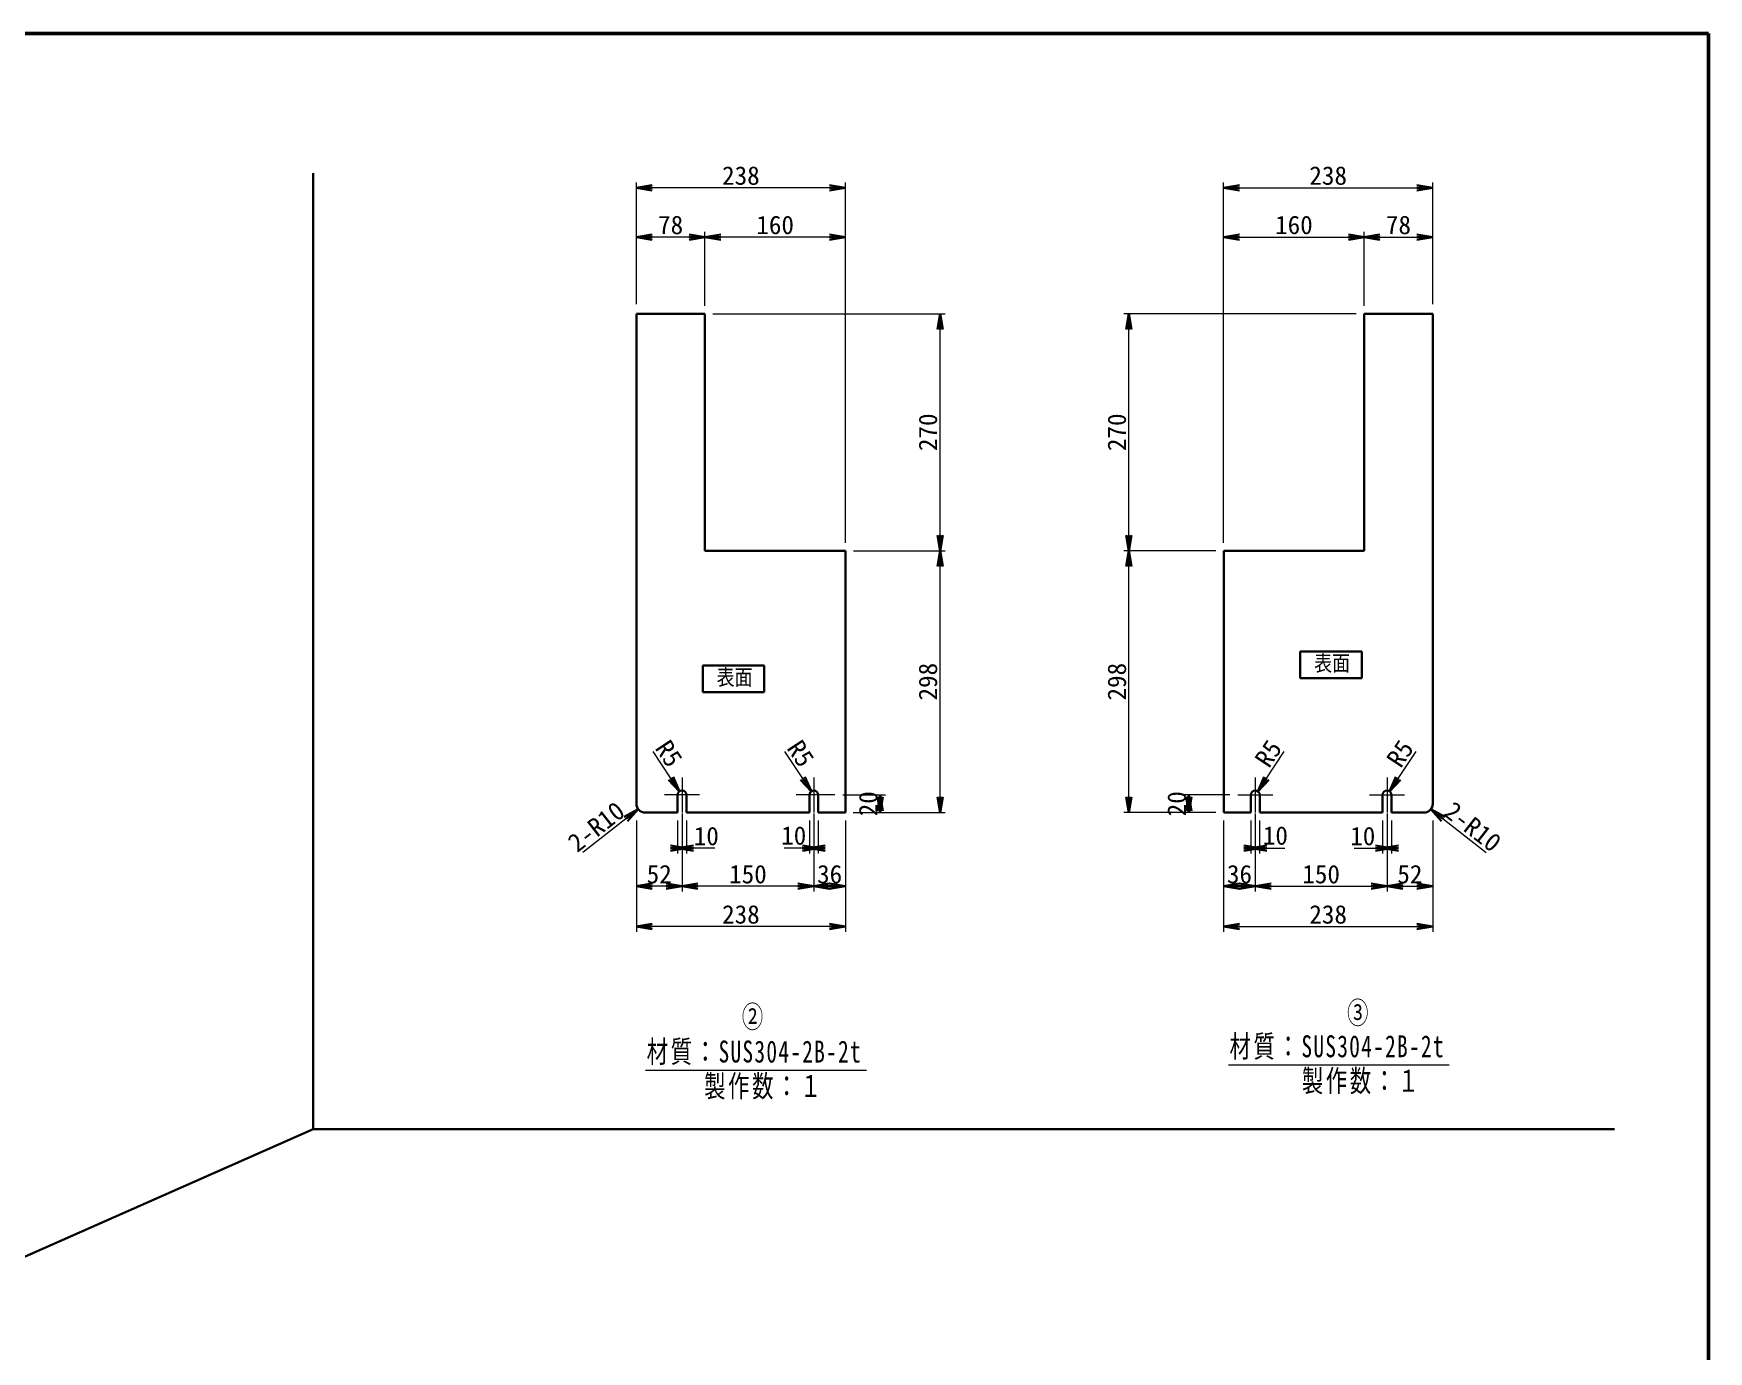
# Model space of a CAD drawing. Header units: millimetres. Extents: x 131 to 3474, y 91 to 2401.
# Drawn here: x 1567 to 3474, y 900 to 2401 of the extents above; entities that cross this region are included whole.
import ezdxf

# ---------------------------------------------------------------- set-up
doc = ezdxf.new("R2010")
doc.units = ezdxf.units.MM
doc.header["$LTSCALE"] = 1.5
doc.linetypes.add('DASHDOT', pattern=[50.5, 30, -9, 2.5, -9])
for name, color, linetype, lineweight in [('1', 7, 'Continuous', 9), ('15', 5, 'Continuous', 9), ('20', 250, 'Continuous', 30), ('4', 5, 'Continuous', 9), ('7', 4, 'Continuous', 50)]:
    doc.layers.add(name, color=color, linetype=linetype, lineweight=lineweight)
doc.styles.get("Standard").update_dxf_attribs({"font": 'txt', "bigfont": 'bigfont'})
doc.styles.add('ＭＳ ゴシック', font='')
doc.styles.get('ＭＳ ゴシック').set_extended_font_data('ＭＳ ゴシック')
doc.dimstyles.get("Standard").update_dxf_attribs({"dimtxt": 0.18, "dimasz": 0.18, "dimexe": 0.18, "dimexo": 0.0625, "dimgap": 0.09, "dimtad": 0, "dimtih": 1, "dimtoh": 1, "dimdec": 4, "dimzin": 0, "dimdsep": 46, "dimtxsty": 'Standard', "dimcen": 0.09, "dimadec": 0, "dimazin": 0, "dimtfac": 1, "dimtdec": 4, "dimtofl": 0, "dimtmove": 0, "dimatfit": 3, "dimfxl": 1, "dimtolj": 1, "dimtzin": 0, "dimarcsym": 0})

# ---------------------------------------------------------------- blocks, each defined once
blk = doc.blocks.new('G1')
at = {"layer": '4', "color": 7, "linetype": 'DASHDOT', "lineweight": 9}
for p, q in [((2958, 1553.5), (2958, 1513.5)), ((2938, 1533.5), (2978, 1533.5))]:
    blk.add_line(p, q, dxfattribs=at)
blk = doc.blocks.new('G2')
at = {"layer": '4', "color": 7, "linetype": 'DASHDOT', "lineweight": 9}
for p, q in [((3108, 1553.5), (3108, 1513.5)), ((3088, 1533.5), (3128, 1533.5))]:
    blk.add_line(p, q, dxfattribs=at)
blk = doc.blocks.new('_OPEN')
at = {"color": 0}
for q in [(-1, 0.17), (-1, -0.17), (-1, 0)]:
    blk.add_line((0, 0), q, dxfattribs=at)
blk = doc.blocks.new('Dim24')
at = {"layer": '20', "color": 7, "linetype": 'Continuous', "lineweight": 9}
blk.add_line((3157.9, 1517.3), (3220.9, 1468.1), dxfattribs=at)
at = {"layer": '20', "color": 7, "linetype": 'Continuous', "lineweight": 9, "xscale": 18, "yscale": 18, "zscale": 18, "rotation": 141.9781237334262}
blk.add_blockref('_OPEN', (3157.9, 1517.3), dxfattribs=at)
at = {"layer": '20', "color": 7, "linetype": 'Continuous', "lineweight": 9, "insert": (3199.1, 1488.9), "char_height": 21, "width": 505, "attachment_point": 8, "rotation": 321.9781, "style": 'ＭＳ ゴシック'}
blk.add_mtext('2-R10', dxfattribs=at)
blk = doc.blocks.new('Dim25')
at = {"layer": '20', "color": 7, "linetype": 'Continuous', "lineweight": 9}
for p, q in [((2953, 1504.5), (2953, 1466.9)), ((2963, 1504.5), (2963, 1466.9)), ((2953, 1472.9), (2991.8, 1472.9))]:
    blk.add_line(p, q, dxfattribs=at)
at = {"layer": '20', "color": 7, "linetype": 'Continuous', "lineweight": 9, "xscale": 18, "yscale": 18, "zscale": 18}
for p, rotation in [((2963, 1472.9), 359.9999999999997), ((2953, 1472.9), 179.9999999999998)]:
    blk.add_blockref('_OPEN', p, dxfattribs=dict(at, rotation=rotation))
at = {"layer": '20', "color": 7, "linetype": 'Continuous', "lineweight": 9, "insert": (2966.6, 1476.5), "char_height": 21, "width": 155, "attachment_point": 7, "style": 'ＭＳ ゴシック'}
blk.add_mtext('10', dxfattribs=at)
blk = doc.blocks.new('Dim26')
at = {"layer": '20', "color": 7, "linetype": 'Continuous', "lineweight": 9}
for p, q in [((3103, 1504.5), (3103, 1466.9)), ((3113, 1504.5), (3113, 1466.9)), ((3070.7, 1472.9), (3113, 1472.9))]:
    blk.add_line(p, q, dxfattribs=at)
at = {"layer": '20', "color": 7, "linetype": 'Continuous', "lineweight": 9, "xscale": 18, "yscale": 18, "zscale": 18}
for p, rotation in [((3113, 1472.9), 359.9999999999997), ((3103, 1472.9), 179.9999999999998)]:
    blk.add_blockref('_OPEN', p, dxfattribs=dict(at, rotation=rotation))
at = {"layer": '20', "color": 7, "linetype": 'Continuous', "lineweight": 9, "insert": (3094.7, 1475.9), "char_height": 21, "width": 155, "attachment_point": 9, "style": 'ＭＳ ゴシック'}
blk.add_mtext('10', dxfattribs=at)
blk = doc.blocks.new('Dim27')
at = {"layer": '20', "color": 7, "linetype": 'Continuous', "lineweight": 9}
blk.add_line((3110.8, 1537.6), (3141, 1583.1), dxfattribs=at)
at = {"layer": '20', "color": 7, "linetype": 'Continuous', "lineweight": 9, "xscale": 18, "yscale": 18, "zscale": 18, "rotation": 236.4136816615588}
blk.add_blockref('_OPEN', (3110.8, 1537.6), dxfattribs=at)
at = {"layer": '20', "color": 7, "linetype": 'Continuous', "lineweight": 9, "insert": (3131.8, 1574.7), "char_height": 21, "width": 170, "attachment_point": 8, "rotation": 56.4137, "style": 'ＭＳ ゴシック'}
blk.add_mtext('R5', dxfattribs=at)
blk = doc.blocks.new('Dim28')
at = {"layer": '20', "color": 7, "linetype": 'Continuous', "lineweight": 9}
blk.add_line((2960.8, 1537.6), (2991, 1583.1), dxfattribs=at)
at = {"layer": '20', "color": 7, "linetype": 'Continuous', "lineweight": 9, "xscale": 18, "yscale": 18, "zscale": 18, "rotation": 236.4136816615588}
blk.add_blockref('_OPEN', (2960.8, 1537.6), dxfattribs=at)
at = {"layer": '20', "color": 7, "linetype": 'Continuous', "lineweight": 9, "insert": (2981.8, 1574.7), "char_height": 21, "width": 170, "attachment_point": 8, "rotation": 56.4137, "style": 'ＭＳ ゴシック'}
blk.add_mtext('R5', dxfattribs=at)
blk = doc.blocks.new('G3')
at = {"layer": '4', "color": 7, "linetype": 'DASHDOT', "lineweight": 9}
for p, q in [((2305.4, 1553.5), (2305.4, 1513.5)), ((2325.4, 1533.5), (2285.4, 1533.5))]:
    blk.add_line(p, q, dxfattribs=at)
blk = doc.blocks.new('Dim29')
at = {"layer": '20', "color": 7, "linetype": 'Continuous', "lineweight": 9}
blk.add_line((2255.5, 1517.3), (2192.5, 1468.1), dxfattribs=at)
at = {"layer": '20', "color": 7, "linetype": 'Continuous', "lineweight": 9, "xscale": 18, "yscale": 18, "zscale": 18, "rotation": 38.02187626657339}
blk.add_blockref('_OPEN', (2255.5, 1517.3), dxfattribs=at)
at = {"layer": '20', "color": 7, "linetype": 'Continuous', "lineweight": 9, "insert": (2214.3, 1488.9), "char_height": 21, "width": 505, "attachment_point": 8, "rotation": 38.0219, "style": 'ＭＳ ゴシック'}
blk.add_mtext('2-R10', dxfattribs=at)
blk = doc.blocks.new('Dim30')
at = {"layer": '20', "color": 7, "linetype": 'Continuous', "lineweight": 9}
for p, q in [((2450.4, 1504.5), (2450.4, 1466.9)), ((2460.4, 1504.5), (2460.4, 1466.9)), ((2460.4, 1472.9), (2421.6, 1472.9))]:
    blk.add_line(p, q, dxfattribs=at)
at = {"layer": '20', "color": 7, "linetype": 'Continuous', "lineweight": 9, "xscale": 18, "yscale": 18, "zscale": 18}
for p, rotation in [((2460.4, 1472.9), 359.9999999999998), ((2450.4, 1472.9), 180)]:
    blk.add_blockref('_OPEN', p, dxfattribs=dict(at, rotation=rotation))
at = {"layer": '20', "color": 7, "linetype": 'Continuous', "lineweight": 9, "insert": (2446.8, 1476.5), "char_height": 21, "width": 155, "attachment_point": 9, "style": 'ＭＳ ゴシック'}
blk.add_mtext('10', dxfattribs=at)
blk = doc.blocks.new('Dim31')
at = {"layer": '20', "color": 7, "linetype": 'Continuous', "lineweight": 9}
for p, q in [((2300.4, 1504.5), (2300.4, 1466.9)), ((2310.4, 1504.5), (2310.4, 1466.9)), ((2342.7, 1472.9), (2300.4, 1472.9))]:
    blk.add_line(p, q, dxfattribs=at)
at = {"layer": '20', "color": 7, "linetype": 'Continuous', "lineweight": 9, "xscale": 18, "yscale": 18, "zscale": 18}
for p, rotation in [((2310.4, 1472.9), 359.9999999999998), ((2300.4, 1472.9), 180)]:
    blk.add_blockref('_OPEN', p, dxfattribs=dict(at, rotation=rotation))
at = {"layer": '20', "color": 7, "linetype": 'Continuous', "lineweight": 9, "insert": (2318.7, 1475.9), "char_height": 21, "width": 155, "attachment_point": 7, "style": 'ＭＳ ゴシック'}
blk.add_mtext('10', dxfattribs=at)
blk = doc.blocks.new('Dim32')
at = {"layer": '20', "color": 7, "linetype": 'Continuous', "lineweight": 9}
blk.add_line((2302.6, 1537.6), (2272.4, 1583.1), dxfattribs=at)
at = {"layer": '20', "color": 7, "linetype": 'Continuous', "lineweight": 9, "xscale": 18, "yscale": 18, "zscale": 18, "rotation": 303.5863183384408}
blk.add_blockref('_OPEN', (2302.6, 1537.6), dxfattribs=at)
at = {"layer": '20', "color": 7, "linetype": 'Continuous', "lineweight": 9, "insert": (2281.5, 1574.7), "char_height": 21, "width": 170, "attachment_point": 8, "rotation": 303.5863, "style": 'ＭＳ ゴシック'}
blk.add_mtext('R5', dxfattribs=at)
blk = doc.blocks.new('Dim33')
at = {"layer": '20', "color": 7, "linetype": 'Continuous', "lineweight": 9}
blk.add_line((2452.6, 1537.6), (2422.4, 1583.1), dxfattribs=at)
at = {"layer": '20', "color": 7, "linetype": 'Continuous', "lineweight": 9, "xscale": 18, "yscale": 18, "zscale": 18, "rotation": 303.5863183384408}
blk.add_blockref('_OPEN', (2452.6, 1537.6), dxfattribs=at)
at = {"layer": '20', "color": 7, "linetype": 'Continuous', "lineweight": 9, "insert": (2431.5, 1574.7), "char_height": 21, "width": 170, "attachment_point": 8, "rotation": 303.5863, "style": 'ＭＳ ゴシック'}
blk.add_mtext('R5', dxfattribs=at)
blk = doc.blocks.new('G4')
at = {"layer": '20', "color": 7, "linetype": 'Continuous', "lineweight": 30}
for p, q in [((2399, 1680.8), (2328.9, 1680.8)), ((2328.9, 1680.8), (2328.9, 1650.5)), ((2399, 1650.5), (2399, 1680.8)), ((2328.9, 1650.5), (2399, 1650.5))]:
    blk.add_line(p, q, dxfattribs=at)
blk = doc.blocks.new('G5')
at = {"layer": '20', "color": 7, "linetype": 'Continuous', "lineweight": 30}
for p, q in [((3079.3, 1696.9), (3009.2, 1696.9)), ((3009.2, 1696.9), (3009.2, 1666.6)), ((3079.3, 1666.6), (3079.3, 1696.9)), ((3009.2, 1666.6), (3079.3, 1666.6))]:
    blk.add_line(p, q, dxfattribs=at)
blk = doc.blocks.new('Dim40')
at = {"layer": '20', "color": 7, "linetype": 'Continuous', "lineweight": 9}
for p, q in [((2929, 1533.5), (2876.3, 1533.5)), ((2882.3, 1533.5), (2882.3, 1513.5)), ((2913.1, 1513.5), (2876.3, 1513.5))]:
    blk.add_line(p, q, dxfattribs=at)
at = {"layer": '20', "color": 7, "linetype": 'Continuous', "lineweight": 9, "xscale": 18, "yscale": 18, "zscale": 18}
for p, rotation in [((2882.3, 1533.5), 90.00000000000048), ((2882.3, 1513.5), 270.0000000000005)]:
    blk.add_blockref('_OPEN', p, dxfattribs=dict(at, rotation=rotation))
at = {"layer": '20', "color": 7, "linetype": 'Continuous', "lineweight": 9, "insert": (2879.3, 1523.5), "char_height": 21, "width": 170, "attachment_point": 8, "rotation": 90, "style": 'ＭＳ ゴシック'}
blk.add_mtext('20', dxfattribs=at)
blk = doc.blocks.new('Dim41')
at = {"layer": '20', "color": 7, "linetype": 'Continuous', "lineweight": 9}
for p, q in [((2922, 1504.5), (2922, 1377.7)), ((3160, 1504.5), (3160, 1377.7)), ((2922, 1383.7), (3160, 1383.7))]:
    blk.add_line(p, q, dxfattribs=at)
at = {"layer": '20', "color": 7, "linetype": 'Continuous', "lineweight": 9, "xscale": 18, "yscale": 18, "zscale": 18}
for p, rotation in [((2922, 1383.7), 179.9999999999998), ((3160, 1383.7), 359.9999999999997)]:
    blk.add_blockref('_OPEN', p, dxfattribs=dict(at, rotation=rotation))
at = {"layer": '20', "color": 7, "linetype": 'Continuous', "lineweight": 9, "insert": (3041, 1386.7), "char_height": 21, "width": 270, "attachment_point": 8, "style": 'ＭＳ ゴシック'}
blk.add_mtext('238', dxfattribs=at)
blk = doc.blocks.new('Dim42')
at = {"layer": '20', "color": 7, "linetype": 'Continuous', "lineweight": 9}
for p, q in [((2958, 1512.5), (2958, 1423.5)), ((2922, 1504.5), (2922, 1423.5)), ((2922, 1429.5), (2958, 1429.5))]:
    blk.add_line(p, q, dxfattribs=at)
at = {"layer": '20', "color": 7, "linetype": 'Continuous', "lineweight": 9, "xscale": 18, "yscale": 18, "zscale": 18}
for p, rotation in [((2922, 1429.5), 179.9999999999998), ((2958, 1429.5), 359.9999999999997)]:
    blk.add_blockref('_OPEN', p, dxfattribs=dict(at, rotation=rotation))
at = {"layer": '20', "color": 7, "linetype": 'Continuous', "lineweight": 9, "insert": (2940, 1432.5), "char_height": 21, "width": 170, "attachment_point": 8, "style": 'ＭＳ ゴシック'}
blk.add_mtext('36', dxfattribs=at)
blk = doc.blocks.new('Dim43')
at = {"layer": '20', "color": 7, "linetype": 'Continuous', "lineweight": 9}
for p, q in [((3108, 1512.5), (3108, 1423.5)), ((2958, 1429.5), (3108, 1429.5))]:
    blk.add_line(p, q, dxfattribs=at)
at = {"layer": '20', "color": 7, "linetype": 'Continuous', "lineweight": 9, "xscale": 18, "yscale": 18, "zscale": 18}
for p, rotation in [((2958, 1429.5), 179.9999999999995), ((3108, 1429.5), 359.9999999999997)]:
    blk.add_blockref('_OPEN', p, dxfattribs=dict(at, rotation=rotation))
at = {"layer": '20', "color": 7, "linetype": 'Continuous', "lineweight": 9, "insert": (3033, 1432.5), "char_height": 21, "width": 255, "attachment_point": 8, "style": 'ＭＳ ゴシック'}
blk.add_mtext('150', dxfattribs=at)
blk = doc.blocks.new('Dim44')
at = {"layer": '20', "color": 7, "linetype": 'Continuous', "lineweight": 9}
for p, q in [((3160, 1504.5), (3160, 1423.5)), ((3108, 1429.5), (3160, 1429.5))]:
    blk.add_line(p, q, dxfattribs=at)
at = {"layer": '20', "color": 7, "linetype": 'Continuous', "lineweight": 9, "xscale": 18, "yscale": 18, "zscale": 18}
for p, rotation in [((3108, 1429.5), 179.9999999999995), ((3160, 1429.5), 359.9999999999997)]:
    blk.add_blockref('_OPEN', p, dxfattribs=dict(at, rotation=rotation))
at = {"layer": '20', "color": 7, "linetype": 'Continuous', "lineweight": 9, "insert": (3134, 1432.5), "char_height": 21, "width": 170, "attachment_point": 8, "style": 'ＭＳ ゴシック'}
blk.add_mtext('52', dxfattribs=at)
blk = doc.blocks.new('G9')
at = {"layer": '4', "color": 7, "linetype": 'DASHDOT', "lineweight": 9}
for p, q in [((2455.4, 1553.5), (2455.4, 1513.5)), ((2479.4, 1533.5), (2435.4, 1533.5))]:
    blk.add_line(p, q, dxfattribs=at)
blk = doc.blocks.new('Dim45')
at = {"layer": '20', "color": 7, "linetype": 'Continuous', "lineweight": 9}
for p, q in [((2488.4, 1533.5), (2537.1, 1533.5)), ((2531.1, 1533.5), (2531.1, 1513.5)), ((2500.3, 1513.5), (2537.1, 1513.5))]:
    blk.add_line(p, q, dxfattribs=at)
at = {"layer": '20', "color": 7, "linetype": 'Continuous', "lineweight": 9, "xscale": 18, "yscale": 18, "zscale": 18}
for p, rotation in [((2531.1, 1533.5), 89.99999999999919), ((2531.1, 1513.5), 269.9999999999992)]:
    blk.add_blockref('_OPEN', p, dxfattribs=dict(at, rotation=rotation))
at = {"layer": '20', "color": 7, "linetype": 'Continuous', "lineweight": 9, "insert": (2528.1, 1523.5), "char_height": 21, "width": 170, "attachment_point": 8, "rotation": 90, "style": 'ＭＳ ゴシック'}
blk.add_mtext('20', dxfattribs=at)
blk = doc.blocks.new('Dim46')
at = {"layer": '20', "color": 7, "linetype": 'Continuous', "lineweight": 9}
for p, q in [((2253.4, 1504.5), (2253.4, 1377.7)), ((2491.4, 1504.5), (2491.4, 1377.7)), ((2491.4, 1383.7), (2253.4, 1383.7))]:
    blk.add_line(p, q, dxfattribs=at)
at = {"layer": '20', "color": 7, "linetype": 'Continuous', "lineweight": 9, "xscale": 18, "yscale": 18, "zscale": 18}
for p, rotation in [((2253.4, 1383.7), 180), ((2491.4, 1383.7), 359.9999999999998)]:
    blk.add_blockref('_OPEN', p, dxfattribs=dict(at, rotation=rotation))
at = {"layer": '20', "color": 7, "linetype": 'Continuous', "lineweight": 9, "insert": (2372.4, 1386.7), "char_height": 21, "width": 270, "attachment_point": 8, "style": 'ＭＳ ゴシック'}
blk.add_mtext('238', dxfattribs=at)
blk = doc.blocks.new('Dim47')
at = {"layer": '20', "color": 7, "linetype": 'Continuous', "lineweight": 9}
for p, q in [((2455.4, 1512.5), (2455.4, 1423.5)), ((2491.4, 1504.5), (2491.4, 1423.5)), ((2491.4, 1429.5), (2455.4, 1429.5))]:
    blk.add_line(p, q, dxfattribs=at)
at = {"layer": '20', "color": 7, "linetype": 'Continuous', "lineweight": 9, "xscale": 18, "yscale": 18, "zscale": 18}
for p, rotation in [((2455.4, 1429.5), 180), ((2491.4, 1429.5), 359.9999999999998)]:
    blk.add_blockref('_OPEN', p, dxfattribs=dict(at, rotation=rotation))
at = {"layer": '20', "color": 7, "linetype": 'Continuous', "lineweight": 9, "insert": (2473.4, 1432.5), "char_height": 21, "width": 170, "attachment_point": 8, "style": 'ＭＳ ゴシック'}
blk.add_mtext('36', dxfattribs=at)
blk = doc.blocks.new('Dim48')
at = {"layer": '20', "color": 7, "linetype": 'Continuous', "lineweight": 9}
for p, q in [((2305.4, 1512.5), (2305.4, 1423.5)), ((2455.4, 1429.5), (2305.4, 1429.5))]:
    blk.add_line(p, q, dxfattribs=at)
at = {"layer": '20', "color": 7, "linetype": 'Continuous', "lineweight": 9, "xscale": 18, "yscale": 18, "zscale": 18}
for p, rotation in [((2305.4, 1429.5), 180), ((2455.4, 1429.5), 359.9999999999998)]:
    blk.add_blockref('_OPEN', p, dxfattribs=dict(at, rotation=rotation))
at = {"layer": '20', "color": 7, "linetype": 'Continuous', "lineweight": 9, "insert": (2380.4, 1432.5), "char_height": 21, "width": 255, "attachment_point": 8, "style": 'ＭＳ ゴシック'}
blk.add_mtext('150', dxfattribs=at)
blk = doc.blocks.new('Dim49')
at = {"layer": '20', "color": 7, "linetype": 'Continuous', "lineweight": 9}
for p, q in [((2253.4, 1504.5), (2253.4, 1423.5)), ((2305.4, 1429.5), (2253.4, 1429.5))]:
    blk.add_line(p, q, dxfattribs=at)
at = {"layer": '20', "color": 7, "linetype": 'Continuous', "lineweight": 9, "xscale": 18, "yscale": 18, "zscale": 18}
for p, rotation in [((2253.4, 1429.5), 180), ((2305.4, 1429.5), 359.9999999999998)]:
    blk.add_blockref('_OPEN', p, dxfattribs=dict(at, rotation=rotation))
at = {"layer": '20', "color": 7, "linetype": 'Continuous', "lineweight": 9, "insert": (2279.4, 1432.5), "char_height": 21, "width": 170, "attachment_point": 8, "style": 'ＭＳ ゴシック'}
blk.add_mtext('52', dxfattribs=at)
blk = doc.blocks.new('Dim50')
at = {"layer": '20', "color": 7, "linetype": 'Continuous', "lineweight": 9}
for p, q in [((2913, 1811.5), (2808.2, 1811.5)), ((2814.2, 1513.5), (2814.2, 1811.5)), ((2913, 1513.5), (2808.2, 1513.5))]:
    blk.add_line(p, q, dxfattribs=at)
at = {"layer": '20', "color": 7, "linetype": 'Continuous', "lineweight": 9, "xscale": 18, "yscale": 18, "zscale": 18}
for p, rotation in [((2814.2, 1811.5), 89.99999999999959), ((2814.2, 1513.5), 269.9999999999998)]:
    blk.add_blockref('_OPEN', p, dxfattribs=dict(at, rotation=rotation))
at = {"layer": '20', "color": 7, "linetype": 'Continuous', "lineweight": 9, "insert": (2811.2, 1662.5), "char_height": 21, "width": 270, "attachment_point": 8, "rotation": 90, "style": 'ＭＳ ゴシック'}
blk.add_mtext('298', dxfattribs=at)
blk = doc.blocks.new('Dim51')
at = {"layer": '20', "color": 7, "linetype": 'Continuous', "lineweight": 9}
for p, q in [((3073, 2081.5), (2808.2, 2081.5)), ((2814.2, 1811.5), (2814.2, 2081.5))]:
    blk.add_line(p, q, dxfattribs=at)
at = {"layer": '20', "color": 7, "linetype": 'Continuous', "lineweight": 9, "xscale": 18, "yscale": 18, "zscale": 18}
for p, rotation in [((2814.2, 2081.5), 89.99999999999959), ((2814.2, 1811.5), 269.9999999999998)]:
    blk.add_blockref('_OPEN', p, dxfattribs=dict(at, rotation=rotation))
at = {"layer": '20', "color": 7, "linetype": 'Continuous', "lineweight": 9, "insert": (2811.2, 1946.5), "char_height": 21, "width": 270, "attachment_point": 8, "rotation": 90, "style": 'ＭＳ ゴシック'}
blk.add_mtext('270', dxfattribs=at)
blk = doc.blocks.new('Dim52')
at = {"layer": '20', "color": 7, "linetype": 'Continuous', "lineweight": 9}
for p, q in [((2922, 1820.5), (2922, 2174.8)), ((3082, 2090.5), (3082, 2174.8)), ((2922, 2168.8), (3082, 2168.8))]:
    blk.add_line(p, q, dxfattribs=at)
at = {"layer": '20', "color": 7, "linetype": 'Continuous', "lineweight": 9, "xscale": 18, "yscale": 18, "zscale": 18}
for p, rotation in [((2922, 2168.8), 179.9999999999998), ((3082, 2168.8), 359.9999999999997)]:
    blk.add_blockref('_OPEN', p, dxfattribs=dict(at, rotation=rotation))
at = {"layer": '20', "color": 7, "linetype": 'Continuous', "lineweight": 9, "insert": (3002, 2171.8), "char_height": 21, "width": 255, "attachment_point": 8, "style": 'ＭＳ ゴシック'}
blk.add_mtext('160', dxfattribs=at)
blk = doc.blocks.new('Dim53')
at = {"layer": '20', "color": 7, "linetype": 'Continuous', "lineweight": 9}
for p, q in [((3160, 2092.5), (3160, 2174.8)), ((3082, 2168.8), (3160, 2168.8))]:
    blk.add_line(p, q, dxfattribs=at)
at = {"layer": '20', "color": 7, "linetype": 'Continuous', "lineweight": 9, "xscale": 18, "yscale": 18, "zscale": 18}
for p, rotation in [((3082, 2168.8), 179.9999999999999), ((3160, 2168.8), 359.9999999999997)]:
    blk.add_blockref('_OPEN', p, dxfattribs=dict(at, rotation=rotation))
at = {"layer": '20', "color": 7, "linetype": 'Continuous', "lineweight": 9, "insert": (3121, 2171.8), "char_height": 21, "width": 170, "attachment_point": 8, "style": 'ＭＳ ゴシック'}
blk.add_mtext('78', dxfattribs=at)
blk = doc.blocks.new('Dim54')
at = {"layer": '20', "color": 7, "linetype": 'Continuous', "lineweight": 9}
for p, q in [((2922, 1820.5), (2922, 2231)), ((2922, 2225), (3160, 2225)), ((3160, 2092.5), (3160, 2231))]:
    blk.add_line(p, q, dxfattribs=at)
at = {"layer": '20', "color": 7, "linetype": 'Continuous', "lineweight": 9, "xscale": 18, "yscale": 18, "zscale": 18}
for p, rotation in [((2922, 2225), 179.9999999999998), ((3160, 2225), 359.9999999999997)]:
    blk.add_blockref('_OPEN', p, dxfattribs=dict(at, rotation=rotation))
at = {"layer": '20', "color": 7, "linetype": 'Continuous', "lineweight": 9, "insert": (3041, 2228), "char_height": 21, "width": 270, "attachment_point": 8, "style": 'ＭＳ ゴシック'}
blk.add_mtext('238', dxfattribs=at)
blk = doc.blocks.new('Dim55')
at = {"layer": '20', "color": 7, "linetype": 'Continuous', "lineweight": 9}
for p, q in [((2500.4, 1811.5), (2605.1, 1811.5)), ((2599.1, 1513.5), (2599.1, 1811.5)), ((2500.4, 1513.5), (2605.1, 1513.5))]:
    blk.add_line(p, q, dxfattribs=at)
at = {"layer": '20', "color": 7, "linetype": 'Continuous', "lineweight": 9, "xscale": 18, "yscale": 18, "zscale": 18}
for p, rotation in [((2599.1, 1811.5), 90.00000000000009), ((2599.1, 1513.5), 269.9999999999999)]:
    blk.add_blockref('_OPEN', p, dxfattribs=dict(at, rotation=rotation))
at = {"layer": '20', "color": 7, "linetype": 'Continuous', "lineweight": 9, "insert": (2596.1, 1662.5), "char_height": 21, "width": 270, "attachment_point": 8, "rotation": 90, "style": 'ＭＳ ゴシック'}
blk.add_mtext('298', dxfattribs=at)
blk = doc.blocks.new('Dim56')
at = {"layer": '20', "color": 7, "linetype": 'Continuous', "lineweight": 9}
for p, q in [((2340.4, 2081.5), (2605.1, 2081.5)), ((2599.1, 1811.5), (2599.1, 2081.5))]:
    blk.add_line(p, q, dxfattribs=at)
at = {"layer": '20', "color": 7, "linetype": 'Continuous', "lineweight": 9, "xscale": 18, "yscale": 18, "zscale": 18}
for p, rotation in [((2599.1, 2081.5), 90.00000000000009), ((2599.1, 1811.5), 269.9999999999999)]:
    blk.add_blockref('_OPEN', p, dxfattribs=dict(at, rotation=rotation))
at = {"layer": '20', "color": 7, "linetype": 'Continuous', "lineweight": 9, "insert": (2596.1, 1946.5), "char_height": 21, "width": 270, "attachment_point": 8, "rotation": 90, "style": 'ＭＳ ゴシック'}
blk.add_mtext('270', dxfattribs=at)
blk = doc.blocks.new('Dim57')
at = {"layer": '20', "color": 7, "linetype": 'Continuous', "lineweight": 9}
for p, q in [((2331.4, 2090.5), (2331.4, 2174.8)), ((2491.4, 1820.5), (2491.4, 2174.8)), ((2491.4, 2168.8), (2331.4, 2168.8))]:
    blk.add_line(p, q, dxfattribs=at)
at = {"layer": '20', "color": 7, "linetype": 'Continuous', "lineweight": 9, "xscale": 18, "yscale": 18, "zscale": 18}
for p, rotation in [((2331.4, 2168.8), 180), ((2491.4, 2168.8), 359.9999999999998)]:
    blk.add_blockref('_OPEN', p, dxfattribs=dict(at, rotation=rotation))
at = {"layer": '20', "color": 7, "linetype": 'Continuous', "lineweight": 9, "insert": (2411.4, 2171.8), "char_height": 21, "width": 255, "attachment_point": 8, "style": 'ＭＳ ゴシック'}
blk.add_mtext('160', dxfattribs=at)
blk = doc.blocks.new('Dim58')
at = {"layer": '20', "color": 7, "linetype": 'Continuous', "lineweight": 9}
for p, q in [((2253.4, 2092.5), (2253.4, 2174.8)), ((2331.4, 2168.8), (2253.4, 2168.8))]:
    blk.add_line(p, q, dxfattribs=at)
at = {"layer": '20', "color": 7, "linetype": 'Continuous', "lineweight": 9, "xscale": 18, "yscale": 18, "zscale": 18}
for p, rotation in [((2253.4, 2168.8), 180), ((2331.4, 2168.8), 359.9999999999998)]:
    blk.add_blockref('_OPEN', p, dxfattribs=dict(at, rotation=rotation))
at = {"layer": '20', "color": 7, "linetype": 'Continuous', "lineweight": 9, "insert": (2292.4, 2171.8), "char_height": 21, "width": 170, "attachment_point": 8, "style": 'ＭＳ ゴシック'}
blk.add_mtext('78', dxfattribs=at)
blk = doc.blocks.new('Dim59')
at = {"layer": '20', "color": 7, "linetype": 'Continuous', "lineweight": 9}
for p, q in [((2253.4, 2092.5), (2253.4, 2231)), ((2491.4, 2225), (2253.4, 2225)), ((2491.4, 1820.5), (2491.4, 2231))]:
    blk.add_line(p, q, dxfattribs=at)
at = {"layer": '20', "color": 7, "linetype": 'Continuous', "lineweight": 9, "xscale": 18, "yscale": 18, "zscale": 18}
for p, rotation in [((2253.4, 2225), 180), ((2491.4, 2225), 359.9999999999998)]:
    blk.add_blockref('_OPEN', p, dxfattribs=dict(at, rotation=rotation))
at = {"layer": '20', "color": 7, "linetype": 'Continuous', "lineweight": 9, "insert": (2372.4, 2228), "char_height": 21, "width": 270, "attachment_point": 8, "style": 'ＭＳ ゴシック'}
blk.add_mtext('238', dxfattribs=at)

msp = doc.modelspace()

# ---------------------------------------------------------------- linework, layer by layer
at = {"layer": '15', "color": 7, "linetype": 'Continuous', "lineweight": 9}
for p, q in [((2927.39, 1226.19), (3178.84, 1226.19)), ((2263.82, 1220.18), (2515.26, 1220.18))]:
    msp.add_line(p, q, dxfattribs=at)
at = {"layer": '20', "color": 7, "linetype": 'Continuous', "lineweight": 30}
for p, q in [((1885.24, 2241.5), (1885.24, 1153.08)), ((2253.35, 1523.46), (2253.35, 2081.46)), ((2331.35, 2081.46), (2253.35, 2081.46)), ((2331.35, 2081.46), (2331.35, 1811.46)), ((3082.02, 2081.46), (3082.02, 1811.46)), ((3082.02, 2081.46), (3160.02, 2081.46)), ((3160.02, 1523.46), (3160.02, 2081.46)), ((2491.35, 1811.46), (2331.35, 1811.46)), ((2491.35, 1811.46), (2491.35, 1513.46)), ((2922.02, 1811.46), (3082.02, 1811.46)), ((2922.02, 1811.46), (2922.02, 1513.46)), ((2300.35, 1533.46), (2300.35, 1513.46)), ((2310.35, 1533.46), (2310.35, 1513.46)), ((2450.35, 1533.46), (2450.35, 1513.46)), ((2460.35, 1533.46), (2460.35, 1513.46)), ((2953.02, 1533.46), (2953.02, 1513.46)), ((2963.02, 1533.46), (2963.02, 1513.46)), ((3103.02, 1533.46), (3103.02, 1513.46)), ((3113.02, 1533.46), (3113.02, 1513.46)), ((2300.35, 1513.46), (2263.35, 1513.46)), ((2450.35, 1513.46), (2310.35, 1513.46)), ((2491.35, 1513.46), (2460.35, 1513.46)), ((2922.02, 1513.46), (2953.02, 1513.46)), ((2963.02, 1513.46), (3103.02, 1513.46)), ((3113.02, 1513.46), (3150.02, 1513.46)), ((1364.25, 922.86), (1885.24, 1153.08)), ((1885.24, 1153.08), (3367.02, 1153.08))]:
    msp.add_line(p, q, dxfattribs=at)
for centre, radius, start, end in [((2305.35, 1533.46), 5, 0, 180), ((2455.35, 1533.46), 5, 360, 180), ((2958.02, 1533.46), 5, 360, 180), ((3108.02, 1533.46), 5, 0, 180), ((2263.35, 1523.46), 10, 180, 270), ((3150.02, 1523.46), 10, 270, 0)]:
    msp.add_arc(centre, radius, start, end, dxfattribs=at)
at = {"layer": '7', "color": 7, "linetype": 'Continuous', "lineweight": 50}
for p, q in [((3474, 2400.6), (130.8, 2400.6)), ((3474, 90.6), (3474, 2400.6))]:
    msp.add_line(p, q, dxfattribs=at)

# ---------------------------------------------------------------- block references
for name in ['G4', 'G5', 'G3', 'G9', 'G1', 'G2']:
    msp.add_blockref(name, (0, 0))

# ---------------------------------------------------------------- texts
at = {"layer": '1', "color": 7, "linetype": 'Continuous', "lineweight": 9, "char_height": 18, "width": 51.5886, "attachment_point": 5}
for insert in [(2365.16, 1666.58), (3045.45, 1682.61)]:
    msp.add_mtext('{\\fＭＳ ゴシック;\\W0.833333;表面}', dxfattribs=dict(at, insert=insert))
at = {"layer": '7', "color": 7, "linetype": 'Continuous', "lineweight": 9, "char_height": 25}
for s, insert, width, attachment_point in [('{\\fＭＳ ゴシック;\\W0.714286;\\T1.120000;②}', (2373.43, 1265.54), 31.6711, 7), ('{\\fＭＳ ゴシック;\\W0.714286;\\T1.120000;③}', (3062.51, 1270.07), 31.6711, 7), ('{\\fＭＳ ゴシック;\\W0.714286;\\T1.120000;材質：SUS304-2B-2t}', (3051.25, 1245.92), 321.2285, 5), ('{\\fＭＳ ゴシック;\\W0.714286;\\T1.120000;材質：SUS304-2B-2t}', (2387.67, 1239.91), 321.2285, 5), ('{\\fＭＳ ゴシック;\\W0.714286;\\T1.120000;製作数：１}', (3010.99, 1192.68), 157.7915, 7), ('{\\fＭＳ ゴシック;\\W0.714286;\\T1.120000;製作数：１}', (2330.48, 1186.67), 157.7915, 7)]:
    msp.add_mtext(s, dxfattribs=dict(at, insert=insert, width=width, attachment_point=attachment_point))

# ---------------------------------------------------------------- dimensions: what is measured, and where the dimension line sits
at = {"layer": '20', "color": 7, "linetype": 'Continuous', "lineweight": 9}
for base, p1, p2, angle, override, picture, middle in [((2253.35, 2224.99), (2491.35, 1811.46), (2253.35, 2083.46), 180, {"dimscale": 1, "dimtxt": 21, "dimasz": 18, "dimexe": 6, "dimexo": 9, "dimgap": 0, "dimtad": 1, "dimtih": 0, "dimtoh": 0, "dimdec": 1, "dimzin": 8, "dimtxsty": 'ＭＳ ゴシック', "dimblk1": 'OPEN', "dimblk2": 'OPEN', "dimsah": 1, "dimse1": 0, "dimse2": 0, "dimtix": 0, "dimtofl": 1, "dimtmove": 2, "dimatfit": 2, "dimtzin": 8}, 'Dim59', (2372.35, 2238.49)), ((2253.35, 2168.8), (2331.35, 2081.46), (2253.35, 2083.46), 180, {"dimscale": 1, "dimtxt": 21, "dimasz": 18, "dimexe": 6, "dimexo": 9, "dimgap": 0, "dimtad": 1, "dimtih": 0, "dimtoh": 0, "dimdec": 1, "dimzin": 8, "dimtxsty": 'ＭＳ ゴシック', "dimblk1": 'OPEN', "dimblk2": 'OPEN', "dimsah": 1, "dimse1": 1, "dimse2": 0, "dimtix": 0, "dimtofl": 1, "dimtmove": 2, "dimatfit": 2, "dimtzin": 8}, 'Dim58', (2292.35, 2182.3)), ((2331.35, 2168.8), (2491.35, 1811.46), (2331.35, 2081.46), 180, {"dimscale": 1, "dimtxt": 21, "dimasz": 18, "dimexe": 6, "dimexo": 9, "dimgap": 0, "dimtad": 1, "dimtih": 0, "dimtoh": 0, "dimdec": 1, "dimzin": 8, "dimtxsty": 'ＭＳ ゴシック', "dimblk1": 'OPEN', "dimblk2": 'OPEN', "dimsah": 1, "dimse1": 0, "dimse2": 0, "dimtix": 0, "dimtofl": 1, "dimtmove": 2, "dimatfit": 2, "dimtzin": 8}, 'Dim57', (2411.35, 2182.3)), ((3082.02, 2168.8), (2922.02, 1811.46), (3082.02, 2081.46), 0, {"dimscale": 1, "dimtxt": 21, "dimasz": 18, "dimexe": 6, "dimexo": 9, "dimgap": 0, "dimtad": 1, "dimtih": 0, "dimtoh": 0, "dimdec": 1, "dimzin": 8, "dimtxsty": 'ＭＳ ゴシック', "dimblk1": 'OPEN', "dimblk2": 'OPEN', "dimsah": 1, "dimse1": 0, "dimse2": 0, "dimtix": 0, "dimtofl": 1, "dimtmove": 2, "dimatfit": 2, "dimtzin": 8}, 'Dim52', (3002.02, 2182.3)), ((2599.12, 2081.46), (2491.35, 1811.46), (2331.35, 2081.46), 90, {"dimscale": 1, "dimtxt": 21, "dimasz": 18, "dimexe": 6, "dimexo": 9, "dimgap": 0, "dimtad": 1, "dimtih": 0, "dimtoh": 0, "dimdec": 1, "dimzin": 8, "dimtxsty": 'ＭＳ ゴシック', "dimblk1": 'OPEN', "dimblk2": 'OPEN', "dimsah": 1, "dimse1": 1, "dimse2": 0, "dimtix": 0, "dimtofl": 1, "dimtmove": 2, "dimatfit": 2, "dimtzin": 8}, 'Dim56', (2585.62, 1946.46)), ((2814.25, 2081.46), (2922.02, 1811.46), (3082.02, 2081.46), 90, {"dimscale": 1, "dimtxt": 21, "dimasz": 18, "dimexe": 6, "dimexo": 9, "dimgap": 0, "dimtad": 1, "dimtih": 0, "dimtoh": 0, "dimdec": 1, "dimzin": 8, "dimtxsty": 'ＭＳ ゴシック', "dimblk1": 'OPEN', "dimblk2": 'OPEN', "dimsah": 1, "dimse1": 1, "dimse2": 0, "dimtix": 0, "dimtofl": 1, "dimtmove": 2, "dimatfit": 2, "dimtzin": 8}, 'Dim51', (2800.75, 1946.46)), ((2599.12, 1811.46), (2491.35, 1513.46), (2491.35, 1811.46), 90, {"dimscale": 1, "dimtxt": 21, "dimasz": 18, "dimexe": 6, "dimexo": 9, "dimgap": 0, "dimtad": 1, "dimtih": 0, "dimtoh": 0, "dimdec": 1, "dimzin": 8, "dimtxsty": 'ＭＳ ゴシック', "dimblk1": 'OPEN', "dimblk2": 'OPEN', "dimsah": 1, "dimse1": 0, "dimse2": 0, "dimtix": 0, "dimtofl": 1, "dimtmove": 2, "dimatfit": 2, "dimtzin": 8}, 'Dim55', (2585.62, 1662.46)), ((2814.25, 1811.46), (2922.02, 1513.46), (2922.02, 1811.46), 90, {"dimscale": 1, "dimtxt": 21, "dimasz": 18, "dimexe": 6, "dimexo": 9, "dimgap": 0, "dimtad": 1, "dimtih": 0, "dimtoh": 0, "dimdec": 1, "dimzin": 8, "dimtxsty": 'ＭＳ ゴシック', "dimblk1": 'OPEN', "dimblk2": 'OPEN', "dimsah": 1, "dimse1": 0, "dimse2": 0, "dimtix": 0, "dimtofl": 1, "dimtmove": 2, "dimatfit": 2, "dimtzin": 8}, 'Dim50', (2800.75, 1662.46)), ((2253.35, 1429.46), (2305.35, 1521.46), (2253.35, 1513.46), 180, {"dimscale": 1, "dimtxt": 21, "dimasz": 18, "dimexe": 6, "dimexo": 9, "dimgap": 0, "dimtad": 1, "dimtih": 0, "dimtoh": 0, "dimdec": 1, "dimzin": 8, "dimtxsty": 'ＭＳ ゴシック', "dimblk1": 'OPEN', "dimblk2": 'OPEN', "dimsah": 1, "dimse1": 1, "dimse2": 0, "dimtix": 0, "dimtofl": 1, "dimtmove": 2, "dimatfit": 2, "dimtzin": 8}, 'Dim49', (2279.35, 1442.96)), ((2253.35, 1383.73), (2491.35, 1513.46), (2253.35, 1513.46), 180, {"dimscale": 1, "dimtxt": 21, "dimasz": 18, "dimexe": 6, "dimexo": 9, "dimgap": 0, "dimtad": 1, "dimtih": 0, "dimtoh": 0, "dimdec": 1, "dimzin": 8, "dimtxsty": 'ＭＳ ゴシック', "dimblk1": 'OPEN', "dimblk2": 'OPEN', "dimsah": 1, "dimse1": 0, "dimse2": 0, "dimtix": 0, "dimtofl": 1, "dimtmove": 2, "dimatfit": 2, "dimtzin": 8}, 'Dim46', (2372.35, 1397.23)), ((2305.35, 1429.46), (2455.35, 1521.46), (2305.35, 1521.46), 180, {"dimscale": 1, "dimtxt": 21, "dimasz": 18, "dimexe": 6, "dimexo": 9, "dimgap": 0, "dimtad": 1, "dimtih": 0, "dimtoh": 0, "dimdec": 1, "dimzin": 8, "dimtxsty": 'ＭＳ ゴシック', "dimblk1": 'OPEN', "dimblk2": 'OPEN', "dimsah": 1, "dimse1": 1, "dimse2": 0, "dimtix": 0, "dimtofl": 1, "dimtmove": 2, "dimatfit": 2, "dimtzin": 8}, 'Dim48', (2380.35, 1442.96)), ((2450.35, 1472.89), (2460.35, 1513.46), (2450.35, 1513.46), 180, {"dimscale": 1, "dimtxt": 21, "dimasz": 18, "dimexe": 6, "dimexo": 9, "dimgap": 0, "dimtad": 1, "dimtih": 0, "dimtoh": 0, "dimdec": 1, "dimzin": 8, "dimtxsty": 'ＭＳ ゴシック', "dimblk1": 'OPEN', "dimblk2": 'OPEN', "dimsah": 1, "dimse1": 0, "dimse2": 0, "dimtix": 0, "dimtofl": 1, "dimtmove": 2, "dimatfit": 2, "dimtzin": 8}, 'Dim30', (2434.82, 1486.95)), ((2300.35, 1472.89), (2310.35, 1513.46), (2300.35, 1513.46), 180, {"dimscale": 1, "dimtxt": 21, "dimasz": 18, "dimexe": 6, "dimexo": 9, "dimgap": 0, "dimtad": 1, "dimtih": 0, "dimtoh": 0, "dimdec": 1, "dimzin": 8, "dimtxsty": 'ＭＳ ゴシック', "dimblk1": 'OPEN', "dimblk2": 'OPEN', "dimsah": 1, "dimse1": 0, "dimse2": 0, "dimtix": 0, "dimtofl": 1, "dimtmove": 2, "dimatfit": 2, "dimtzin": 8}, 'Dim31', (2330.68, 1486.39)), ((2455.35, 1429.46), (2491.35, 1513.46), (2455.35, 1521.46), 180, {"dimscale": 1, "dimtxt": 21, "dimasz": 18, "dimexe": 6, "dimexo": 9, "dimgap": 0, "dimtad": 1, "dimtih": 0, "dimtoh": 0, "dimdec": 1, "dimzin": 8, "dimtxsty": 'ＭＳ ゴシック', "dimblk1": 'OPEN', "dimblk2": 'OPEN', "dimsah": 1, "dimse1": 0, "dimse2": 0, "dimtix": 0, "dimtofl": 1, "dimtmove": 2, "dimatfit": 2, "dimtzin": 8}, 'Dim47', (2473.35, 1442.96)), ((3160.02, 1383.73), (2922.02, 1513.46), (3160.02, 1513.46), 0, {"dimscale": 1, "dimtxt": 21, "dimasz": 18, "dimexe": 6, "dimexo": 9, "dimgap": 0, "dimtad": 1, "dimtih": 0, "dimtoh": 0, "dimdec": 1, "dimzin": 8, "dimtxsty": 'ＭＳ ゴシック', "dimblk1": 'OPEN', "dimblk2": 'OPEN', "dimsah": 1, "dimse1": 0, "dimse2": 0, "dimtix": 0, "dimtofl": 1, "dimtmove": 2, "dimatfit": 2, "dimtzin": 8}, 'Dim41', (3041.02, 1397.23))]:
    dim = msp.add_linear_dim(base=base, p1=p1, p2=p2, angle=angle, dimstyle='Standard', override=override, dxfattribs=at)
    dim.commit()
    dim.dimension.update_dxf_attribs({"geometry": picture, "text_midpoint": middle, "dimtype": 160})
for base, p1, p2, override, picture, middle in [((3160.02, 2224.99), (2922.02, 1811.46), (3160.02, 2083.46), {"dimscale": 1, "dimtxt": 21, "dimasz": 18, "dimexe": 6, "dimexo": 9, "dimgap": 0, "dimtad": 1, "dimtih": 0, "dimtoh": 0, "dimdec": 1, "dimzin": 8, "dimtxsty": 'ＭＳ ゴシック', "dimblk1": 'OPEN', "dimblk2": 'OPEN', "dimsah": 1, "dimse1": 0, "dimse2": 0, "dimtix": 0, "dimtofl": 1, "dimtmove": 2, "dimatfit": 2, "dimtzin": 8}, 'Dim54', (3041.02, 2238.49)), ((3160.02, 2168.8), (3082.02, 2081.46), (3160.02, 2083.46), {"dimscale": 1, "dimtxt": 21, "dimasz": 18, "dimexe": 6, "dimexo": 9, "dimgap": 0, "dimtad": 1, "dimtih": 0, "dimtoh": 0, "dimdec": 1, "dimzin": 8, "dimtxsty": 'ＭＳ ゴシック', "dimblk1": 'OPEN', "dimblk2": 'OPEN', "dimsah": 1, "dimse1": 1, "dimse2": 0, "dimtix": 0, "dimtofl": 1, "dimtmove": 2, "dimatfit": 2, "dimtzin": 8}, 'Dim53', (3121.02, 2182.3)), ((2958.02, 1429.46), (2922.02, 1513.46), (2958.02, 1521.46), {"dimscale": 1, "dimtxt": 21, "dimasz": 18, "dimexe": 6, "dimexo": 9, "dimgap": 0, "dimtad": 1, "dimtih": 0, "dimtoh": 0, "dimdec": 1, "dimzin": 8, "dimtxsty": 'ＭＳ ゴシック', "dimblk1": 'OPEN', "dimblk2": 'OPEN', "dimsah": 1, "dimse1": 0, "dimse2": 0, "dimtix": 0, "dimtofl": 1, "dimtmove": 2, "dimatfit": 2, "dimtzin": 8}, 'Dim42', (2940.02, 1442.96)), ((3108.02, 1429.46), (2958.02, 1521.46), (3108.02, 1521.46), {"dimscale": 1, "dimtxt": 21, "dimasz": 18, "dimexe": 6, "dimexo": 9, "dimgap": 0, "dimtad": 1, "dimtih": 0, "dimtoh": 0, "dimdec": 1, "dimzin": 8, "dimtxsty": 'ＭＳ ゴシック', "dimblk1": 'OPEN', "dimblk2": 'OPEN', "dimsah": 1, "dimse1": 1, "dimse2": 0, "dimtix": 0, "dimtofl": 1, "dimtmove": 2, "dimatfit": 2, "dimtzin": 8}, 'Dim43', (3033.02, 1442.96)), ((3113.02, 1472.89), (3103.02, 1513.46), (3113.02, 1513.46), {"dimscale": 1, "dimtxt": 21, "dimasz": 18, "dimexe": 6, "dimexo": 9, "dimgap": 0, "dimtad": 1, "dimtih": 0, "dimtoh": 0, "dimdec": 1, "dimzin": 8, "dimtxsty": 'ＭＳ ゴシック', "dimblk1": 'OPEN', "dimblk2": 'OPEN', "dimsah": 1, "dimse1": 0, "dimse2": 0, "dimtix": 0, "dimtofl": 1, "dimtmove": 2, "dimatfit": 2, "dimtzin": 8}, 'Dim26', (3082.68, 1486.39)), ((2963.02, 1472.89), (2953.02, 1513.46), (2963.02, 1513.46), {"dimscale": 1, "dimtxt": 21, "dimasz": 18, "dimexe": 6, "dimexo": 9, "dimgap": 0, "dimtad": 1, "dimtih": 0, "dimtoh": 0, "dimdec": 1, "dimzin": 8, "dimtxsty": 'ＭＳ ゴシック', "dimblk1": 'OPEN', "dimblk2": 'OPEN', "dimsah": 1, "dimse1": 0, "dimse2": 0, "dimtix": 0, "dimtofl": 1, "dimtmove": 2, "dimatfit": 2, "dimtzin": 8}, 'Dim25', (2978.55, 1486.95)), ((3160.02, 1429.46), (3108.02, 1521.46), (3160.02, 1513.46), {"dimscale": 1, "dimtxt": 21, "dimasz": 18, "dimexe": 6, "dimexo": 9, "dimgap": 0, "dimtad": 1, "dimtih": 0, "dimtoh": 0, "dimdec": 1, "dimzin": 8, "dimtxsty": 'ＭＳ ゴシック', "dimblk1": 'OPEN', "dimblk2": 'OPEN', "dimsah": 1, "dimse1": 1, "dimse2": 0, "dimtix": 0, "dimtofl": 1, "dimtmove": 2, "dimatfit": 2, "dimtzin": 8}, 'Dim44', (3134.02, 1442.96))]:
    dim = msp.add_linear_dim(base=base, p1=p1, p2=p2, dimstyle='Standard', override=override, dxfattribs=at)
    dim.commit()
    dim.dimension.update_dxf_attribs({"geometry": picture, "text_midpoint": middle, "dimtype": 160})
for center, mpoint, picture, middle in [((2263.35, 1523.46), (2255.48, 1517.3), 'Dim29', (2207.81, 1497.17)), ((3150.02, 1523.46), (3157.89, 1517.3), 'Dim24', (3205.56, 1497.17))]:
    dim = msp.add_radius_dim(center=center, mpoint=mpoint, text='2-R10', dimstyle='Standard', override={"dimscale": 1, "dimtxt": 21, "dimasz": 18, "dimexe": 0, "dimexo": 0, "dimgap": 0, "dimtad": 1, "dimtih": 0, "dimtoh": 0, "dimdec": 1, "dimzin": 8, "dimtxsty": 'ＭＳ ゴシック', "dimblk1": 'OPEN', "dimblk2": 'OPEN', "dimsah": 1, "dimse1": 1, "dimse2": 1, "dimtix": 0, "dimtofl": 1, "dimatfit": 2, "dimtzin": 8}, dxfattribs=at)
    dim.commit()
    dim.dimension.update_dxf_attribs({"geometry": picture, "text_midpoint": middle, "dimtype": 164})
for center, mpoint, picture, middle in [((2305.35, 1533.46), (2302.59, 1537.63), 'Dim32', (2290.29, 1580.56)), ((2455.35, 1533.46), (2452.59, 1537.63), 'Dim33', (2440.29, 1580.56)), ((2958.02, 1533.46), (2960.78, 1537.63), 'Dim28', (2973.08, 1580.56)), ((3108.02, 1533.46), (3110.78, 1537.63), 'Dim27', (3123.08, 1580.56))]:
    dim = msp.add_radius_dim(center=center, mpoint=mpoint, dimstyle='Standard', override={"dimscale": 1, "dimtxt": 21, "dimasz": 18, "dimexe": 0, "dimexo": 0, "dimgap": 0, "dimtad": 1, "dimtih": 0, "dimtoh": 0, "dimdec": 1, "dimzin": 8, "dimtxsty": 'ＭＳ ゴシック', "dimblk1": 'OPEN', "dimblk2": 'OPEN', "dimsah": 1, "dimse1": 1, "dimse2": 1, "dimtix": 0, "dimtofl": 1, "dimatfit": 2, "dimtzin": 8}, dxfattribs=at)
    dim.commit()
    dim.dimension.update_dxf_attribs({"geometry": picture, "text_midpoint": middle, "dimtype": 164})
for base, p1, p2, picture, middle in [((2531.11, 1513.46), (2479.35, 1533.46), (2491.25, 1513.46), 'Dim45', (2517.61, 1523.46)), ((2882.26, 1513.46), (2938.02, 1533.46), (2922.12, 1513.46), 'Dim40', (2868.76, 1523.46))]:
    dim = msp.add_linear_dim(base=base, p1=p1, p2=p2, angle=270, dimstyle='Standard', override={"dimscale": 1, "dimtxt": 21, "dimasz": 18, "dimexe": 6, "dimexo": 9, "dimgap": 0, "dimtad": 1, "dimtih": 0, "dimtoh": 0, "dimdec": 1, "dimzin": 8, "dimtxsty": 'ＭＳ ゴシック', "dimblk1": 'OPEN', "dimblk2": 'OPEN', "dimsah": 1, "dimse1": 0, "dimse2": 0, "dimtix": 0, "dimtofl": 1, "dimtmove": 2, "dimatfit": 2, "dimtzin": 8}, dxfattribs=at)
    dim.commit()
    dim.dimension.update_dxf_attribs({"geometry": picture, "text_midpoint": middle, "dimtype": 160, "text_rotation": 90})

doc.saveas('drawing.dxf')
